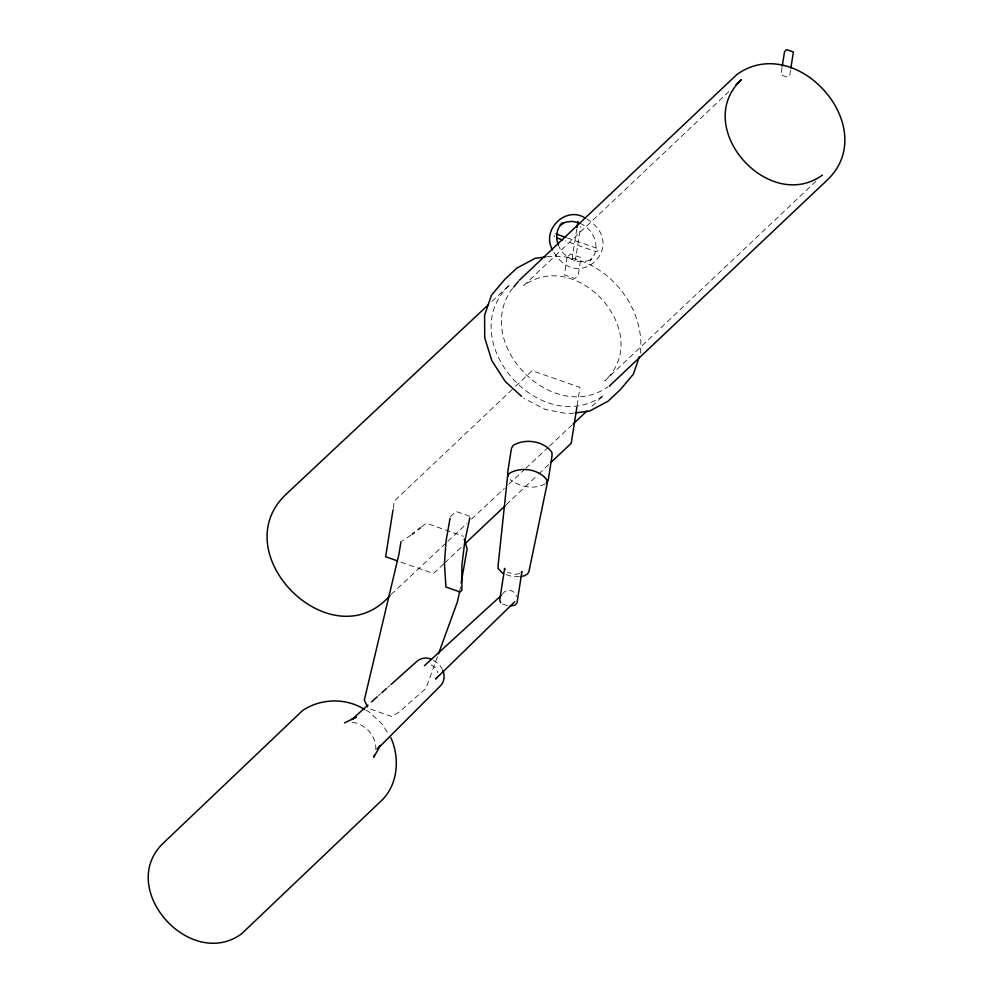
<?xml version="1.0" encoding="UTF-8"?>
<svg xmlns="http://www.w3.org/2000/svg" width="993" height="993" viewBox="0 0 993 993"><rect width="100%" height="100%" fill="white"/><g stroke="black" fill="none" stroke-linecap="round" stroke-linejoin="round"><path stroke-width="0.74" stroke-dasharray="4.96 3.72" d="M393.228 508.441L394.407 500.894L513.083 388.673M554.082 236.979L554.293 235.676M576.772 229.085L571.794 260.861L573.656 261.507L575.419 259.831L580.632 226.553M577.144 405.516L579.974 387.394L532.111 370.674L514.2 387.605M782.012 67.661L780.883 74.922L787.586 77.268L789.745 75.22L790.651 69.411M459.585 591.754L460.628 585.833M437.454 656.708L425.898 688.434L398.888 712.242L391.726 716.487L368.217 708.27M512.599 288.243C471.601 342.362 551.947 425.712 607.977 386.836M729.023 91.443L523.77 285.537C577.938 246.599 654.859 333.996 604.836 380.878L815.7 181.471M450.338 516.844L456.023 511.469L470.136 516.397M443.598 563.962L433.519 573.495L400.167 561.839M444.715 562.907L461.509 547.031M506.293 504.68L537.635 475.026M538.765 473.971L548.831 464.451M491.92 301.425L510.005 284.47C451.827 338.836 540.825 440.544 603.818 395.189L590.252 407.9M391.267 594.323L446.676 542.426M447.806 541.359L467.02 523.361M471.538 519.116L504.332 488.407M508.85 484.162L524.676 469.341M525.818 468.274L548.421 447.098M549.551 446.031L572.167 424.855M502.408 594.373C505.772 587.906 515.404 589.817 516.422 596.719M378.407 695.745L380.729 693.685M387.655 687.491L389.976 685.431M410.99 535.165L402.289 540.924M421.628 526.886L426.345 523.212L463.383 536.307M545.269 483.864C534.346 489.847 519.513 487.054 510.017 479.433M519.687 573.594L514.97 574.326L507.373 572.34M546.696 256.815C598.705 250.323 646.791 302.791 640.274 354.054M573.855 413.088L568.108 413.833L545.393 409.476L523.758 398.342M519.476 576.722L511.569 576.412L502.855 573.371M352.242 722.345C365.511 723.698 376.819 736.521 375.751 749.951M507.286 605.705L502.408 604.005M567.4 237.972L598.593 248.871L598.382 250.162L596.619 251.837L565.427 240.939M433.32 660.122L439.551 664.876L442.431 669.294M431.198 664.876L435.567 667.917L437.814 672.646M365.846 710.132L368.589 711.547L381.473 723.239L388.548 734.1M586.64 218.82C629.301 244.787 577.976 295.144 553.312 251.155M579.664 223.264C593.851 228.378 602.416 249.355 590.003 260.514L592.548 258.18C580.818 266.757 564.347 258.528 558.86 246.413M567.152 257.15L564.372 274.875L574.848 278.536L578.211 275.359L580.992 257.634L570.516 253.972L567.152 257.15"/><path stroke-width="1.49" d="M392.992 509.955L385.656 556.763L397.262 560.822M577.007 227.583L577.951 221.526M576.908 407.031L571.223 443.275L551.078 462.328M782.236 66.208L784.52 51.698L786.679 49.65L793.382 51.996L790.887 67.958M400.998 541.681L398.901 554.367L364.294 700.152L367.571 706.917M461.149 582.879L467.132 548.868L464.215 539.1M450.065 518.346L446.056 540.887L444.442 563.788L445.944 587.049L460.057 591.977L461.869 590.276L461.869 565.588L464.786 541.446L469.826 517.874M459.585 591.754L457.388 601.907L438.496 653.816M374.56 754.854L373.753 757.237L380.381 745.383L377.154 749.219L439.762 686.523C444.281 682.601 445.187 675.848 442.816 670.511M639.281 356.921L633.373 374.187L620.116 389.889L607.977 401.259L589.668 411.015L575.295 412.889M546.46 483.119L548.223 480.277L552.096 455.489L551.872 452.287C543.779 440.83 524.962 438.161 513.244 445.361L511.482 448.203L507.597 473.003L507.833 476.193M521.201 572.651L521.958 571.434L516.993 603.099L514.722 605.246L510.017 605.991M513.567 287.101L518.346 281.429M437.094 677.276L435.666 678.976L514.722 601.721M519.302 280.287L736.893 74.512C797.031 31.292 882.429 128.308 826.896 180.366L609.305 386.14M735.751 85.075L741.361 79.775C691.339 126.657 768.259 214.054 822.427 175.116M464.873 543.854L505.176 505.735M488.531 304.603L286.158 494.191C222.941 553.684 332.109 661.909 390.137 595.378M573.296 423.788L586.863 411.077M424.396 665.757L501.279 595.403M368.006 705.042L351.82 719.491L356.288 717.12L344.497 722.916M371.469 701.939L377.253 696.776M381.883 692.655L386.5 688.521M391.13 684.4L417.718 660.655L421.603 658.595L426.183 657.999L431.012 658.93M412.169 534.246L414.54 532.397M418.078 529.641L420.449 527.804M520.99 576.623L524.825 575.592L527.544 573.917L528.872 571.757L547.267 483.293L547.044 480.165C539.137 468.981 520.742 466.375 509.297 473.4L507.584 476.181L498.014 566.233L498.188 568.654L502.855 573.371M545.256 257.001L535.202 258.317L516.894 268.06L504.754 279.443L491.498 295.144L484.596 315.277L484.721 337.868L491.858 360.695L505.313 381.535L521.586 396.368M578.41 222.606L571.807 221.352L565.538 222.184L560.201 225.039L562.746 222.717C556.428 228.191 555.186 237.612 558.463 245.085M556.055 234L565.985 237.476M556.924 237.972L562.597 239.946M364.468 709.424C345.986 697.669 320.627 698.29 302.567 710.554L163.659 842.784C115.858 887.692 189.626 971.154 241.386 933.991L380.294 801.761C397.97 785.885 400.229 758.602 390.894 737.725M585.386 218.162C565.948 205.241 540.825 230.004 552.542 249.938M500.733 602.739L499.702 599.995L504.655 568.344L504.754 569.697"/></g></svg>
